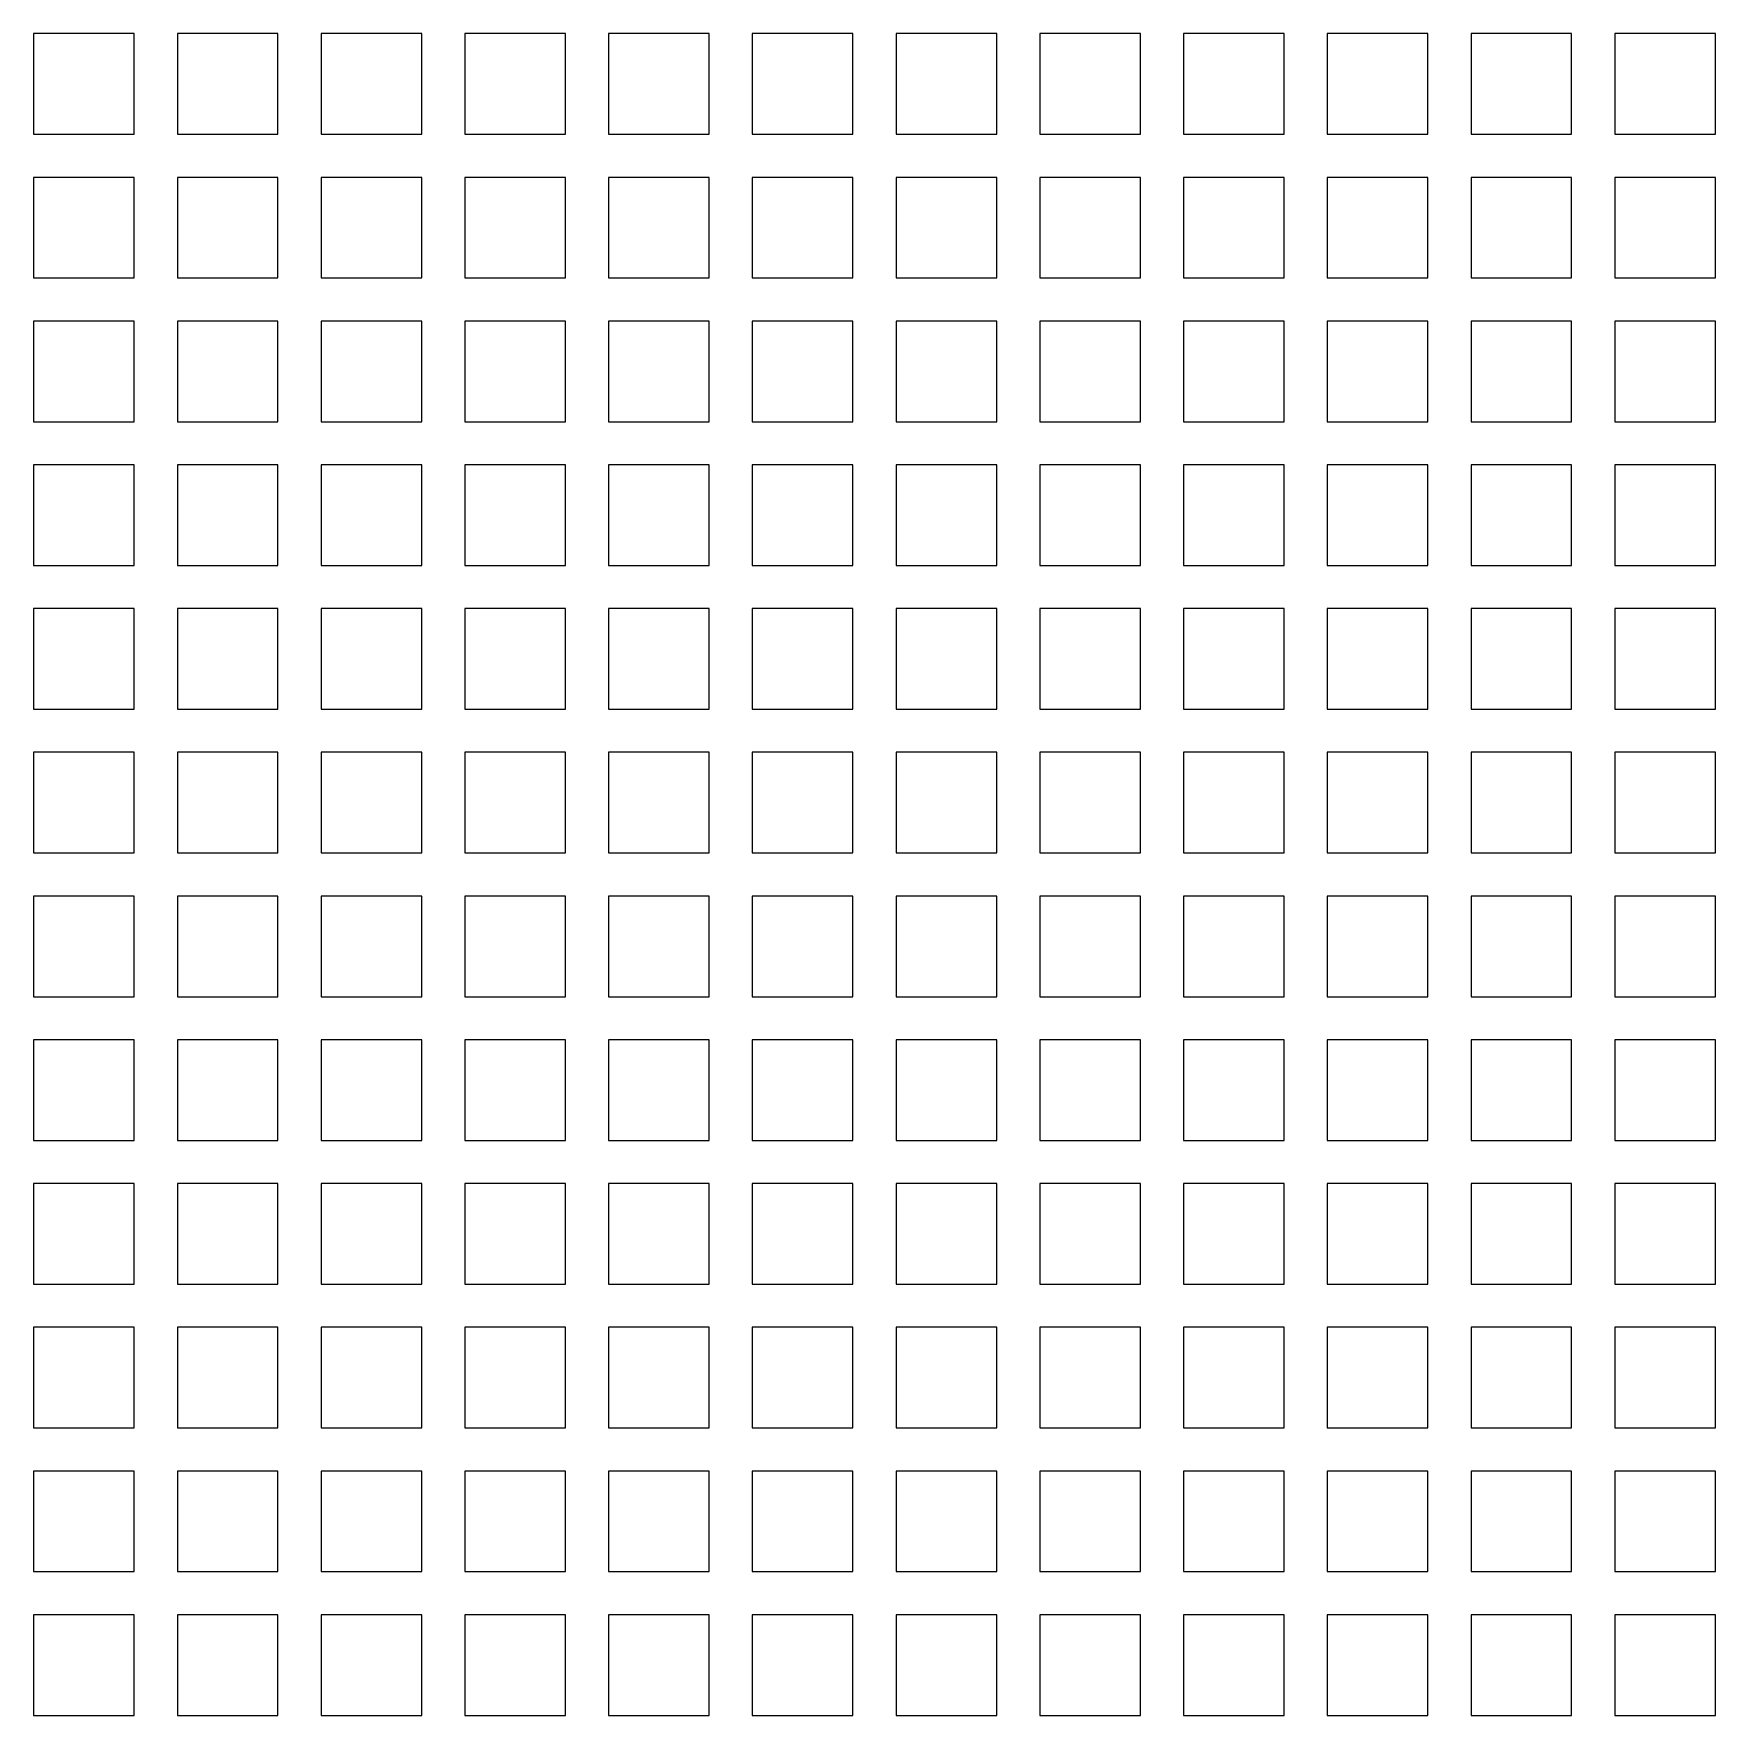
# Model space of a CAD drawing. Header units: millimetres. Extents: x 0 to 195, y 0 to 195.
import ezdxf

# ---------------------------------------------------------------- set-up
doc = ezdxf.new("R2010")
doc.units = ezdxf.units.MM

msp = doc.modelspace()

# ---------------------------------------------------------------- linework, layer by layer
for points in [[(0, 183.37), (11.67, 183.37), (11.67, 195.04), (0, 195.04)], [(16.67, 183.37), (28.34, 183.37), (28.34, 195.04), (16.67, 195.04)], [(33.34, 183.37), (45.01, 183.37), (45.01, 195.04), (33.34, 195.04)], [(50.01, 183.37), (61.68, 183.37), (61.68, 195.04), (50.01, 195.04)], [(66.68, 183.37), (78.35, 183.37), (78.35, 195.04), (66.68, 195.04)], [(83.35, 183.37), (95.02, 183.37), (95.02, 195.04), (83.35, 195.04)], [(100.02, 183.37), (111.69, 183.37), (111.69, 195.04), (100.02, 195.04)], [(116.69, 183.37), (128.36, 183.37), (128.36, 195.04), (116.69, 195.04)], [(133.36, 183.37), (145.03, 183.37), (145.03, 195.04), (133.36, 195.04)], [(150.03, 183.37), (161.7, 183.37), (161.7, 195.04), (150.03, 195.04)], [(166.7, 183.37), (178.37, 183.37), (178.37, 195.04), (166.7, 195.04)], [(183.37, 183.37), (195.04, 183.37), (195.04, 195.04), (183.37, 195.04)], [(0, 166.7), (11.67, 166.7), (11.67, 178.37), (0, 178.37)], [(16.67, 166.7), (28.34, 166.7), (28.34, 178.37), (16.67, 178.37)], [(33.34, 166.7), (45.01, 166.7), (45.01, 178.37), (33.34, 178.37)], [(50.01, 166.7), (61.68, 166.7), (61.68, 178.37), (50.01, 178.37)], [(66.68, 166.7), (78.35, 166.7), (78.35, 178.37), (66.68, 178.37)], [(83.35, 166.7), (95.02, 166.7), (95.02, 178.37), (83.35, 178.37)], [(100.02, 166.7), (111.69, 166.7), (111.69, 178.37), (100.02, 178.37)], [(116.69, 166.7), (128.36, 166.7), (128.36, 178.37), (116.69, 178.37)], [(133.36, 166.7), (145.03, 166.7), (145.03, 178.37), (133.36, 178.37)], [(150.03, 166.7), (161.7, 166.7), (161.7, 178.37), (150.03, 178.37)], [(166.7, 166.7), (178.37, 166.7), (178.37, 178.37), (166.7, 178.37)], [(183.37, 166.7), (195.04, 166.7), (195.04, 178.37), (183.37, 178.37)], [(0, 150.03), (11.67, 150.03), (11.67, 161.7), (0, 161.7)], [(16.67, 150.03), (28.34, 150.03), (28.34, 161.7), (16.67, 161.7)], [(33.34, 150.03), (45.01, 150.03), (45.01, 161.7), (33.34, 161.7)], [(50.01, 150.03), (61.68, 150.03), (61.68, 161.7), (50.01, 161.7)], [(66.68, 150.03), (78.35, 150.03), (78.35, 161.7), (66.68, 161.7)], [(83.35, 150.03), (95.02, 150.03), (95.02, 161.7), (83.35, 161.7)], [(100.02, 150.03), (111.69, 150.03), (111.69, 161.7), (100.02, 161.7)], [(116.69, 150.03), (128.36, 150.03), (128.36, 161.7), (116.69, 161.7)], [(133.36, 150.03), (145.03, 150.03), (145.03, 161.7), (133.36, 161.7)], [(150.03, 150.03), (161.7, 150.03), (161.7, 161.7), (150.03, 161.7)], [(166.7, 150.03), (178.37, 150.03), (178.37, 161.7), (166.7, 161.7)], [(183.37, 150.03), (195.04, 150.03), (195.04, 161.7), (183.37, 161.7)], [(0, 133.36), (11.67, 133.36), (11.67, 145.03), (0, 145.03)], [(16.67, 133.36), (28.34, 133.36), (28.34, 145.03), (16.67, 145.03)], [(33.34, 133.36), (45.01, 133.36), (45.01, 145.03), (33.34, 145.03)], [(50.01, 133.36), (61.68, 133.36), (61.68, 145.03), (50.01, 145.03)], [(66.68, 133.36), (78.35, 133.36), (78.35, 145.03), (66.68, 145.03)], [(83.35, 133.36), (95.02, 133.36), (95.02, 145.03), (83.35, 145.03)], [(100.02, 133.36), (111.69, 133.36), (111.69, 145.03), (100.02, 145.03)], [(116.69, 133.36), (128.36, 133.36), (128.36, 145.03), (116.69, 145.03)], [(133.36, 133.36), (145.03, 133.36), (145.03, 145.03), (133.36, 145.03)], [(150.03, 133.36), (161.7, 133.36), (161.7, 145.03), (150.03, 145.03)], [(166.7, 133.36), (178.37, 133.36), (178.37, 145.03), (166.7, 145.03)], [(183.37, 133.36), (195.04, 133.36), (195.04, 145.03), (183.37, 145.03)], [(0, 116.69), (11.67, 116.69), (11.67, 128.36), (0, 128.36)], [(16.67, 116.69), (28.34, 116.69), (28.34, 128.36), (16.67, 128.36)], [(33.34, 116.69), (45.01, 116.69), (45.01, 128.36), (33.34, 128.36)], [(50.01, 116.69), (61.68, 116.69), (61.68, 128.36), (50.01, 128.36)], [(66.68, 116.69), (78.35, 116.69), (78.35, 128.36), (66.68, 128.36)], [(83.35, 116.69), (95.02, 116.69), (95.02, 128.36), (83.35, 128.36)], [(100.02, 116.69), (111.69, 116.69), (111.69, 128.36), (100.02, 128.36)], [(116.69, 116.69), (128.36, 116.69), (128.36, 128.36), (116.69, 128.36)], [(133.36, 116.69), (145.03, 116.69), (145.03, 128.36), (133.36, 128.36)], [(150.03, 116.69), (161.7, 116.69), (161.7, 128.36), (150.03, 128.36)], [(166.7, 116.69), (178.37, 116.69), (178.37, 128.36), (166.7, 128.36)], [(183.37, 116.69), (195.04, 116.69), (195.04, 128.36), (183.37, 128.36)], [(0, 100.02), (11.67, 100.02), (11.67, 111.69), (0, 111.69)], [(16.67, 100.02), (28.34, 100.02), (28.34, 111.69), (16.67, 111.69)], [(33.34, 100.02), (45.01, 100.02), (45.01, 111.69), (33.34, 111.69)], [(50.01, 100.02), (61.68, 100.02), (61.68, 111.69), (50.01, 111.69)], [(66.68, 100.02), (78.35, 100.02), (78.35, 111.69), (66.68, 111.69)], [(83.35, 100.02), (95.02, 100.02), (95.02, 111.69), (83.35, 111.69)], [(100.02, 100.02), (111.69, 100.02), (111.69, 111.69), (100.02, 111.69)], [(116.69, 100.02), (128.36, 100.02), (128.36, 111.69), (116.69, 111.69)], [(133.36, 100.02), (145.03, 100.02), (145.03, 111.69), (133.36, 111.69)], [(150.03, 100.02), (161.7, 100.02), (161.7, 111.69), (150.03, 111.69)], [(166.7, 100.02), (178.37, 100.02), (178.37, 111.69), (166.7, 111.69)], [(183.37, 100.02), (195.04, 100.02), (195.04, 111.69), (183.37, 111.69)], [(0, 83.35), (11.67, 83.35), (11.67, 95.02), (0, 95.02)], [(16.67, 83.35), (28.34, 83.35), (28.34, 95.02), (16.67, 95.02)], [(33.34, 83.35), (45.01, 83.35), (45.01, 95.02), (33.34, 95.02)], [(50.01, 83.35), (61.68, 83.35), (61.68, 95.02), (50.01, 95.02)], [(66.68, 83.35), (78.35, 83.35), (78.35, 95.02), (66.68, 95.02)], [(83.35, 83.35), (95.02, 83.35), (95.02, 95.02), (83.35, 95.02)], [(100.02, 83.35), (111.69, 83.35), (111.69, 95.02), (100.02, 95.02)], [(116.69, 83.35), (128.36, 83.35), (128.36, 95.02), (116.69, 95.02)], [(133.36, 83.35), (145.03, 83.35), (145.03, 95.02), (133.36, 95.02)], [(150.03, 83.35), (161.7, 83.35), (161.7, 95.02), (150.03, 95.02)], [(166.7, 83.35), (178.37, 83.35), (178.37, 95.02), (166.7, 95.02)], [(183.37, 83.35), (195.04, 83.35), (195.04, 95.02), (183.37, 95.02)], [(0, 66.68), (11.67, 66.68), (11.67, 78.35), (0, 78.35)], [(16.67, 66.68), (28.34, 66.68), (28.34, 78.35), (16.67, 78.35)], [(33.34, 66.68), (45.01, 66.68), (45.01, 78.35), (33.34, 78.35)], [(50.01, 66.68), (61.68, 66.68), (61.68, 78.35), (50.01, 78.35)], [(66.68, 66.68), (78.35, 66.68), (78.35, 78.35), (66.68, 78.35)], [(83.35, 66.68), (95.02, 66.68), (95.02, 78.35), (83.35, 78.35)], [(100.02, 66.68), (111.69, 66.68), (111.69, 78.35), (100.02, 78.35)], [(116.69, 66.68), (128.36, 66.68), (128.36, 78.35), (116.69, 78.35)], [(133.36, 66.68), (145.03, 66.68), (145.03, 78.35), (133.36, 78.35)], [(150.03, 66.68), (161.7, 66.68), (161.7, 78.35), (150.03, 78.35)], [(166.7, 66.68), (178.37, 66.68), (178.37, 78.35), (166.7, 78.35)], [(183.37, 66.68), (195.04, 66.68), (195.04, 78.35), (183.37, 78.35)], [(0, 50.01), (11.67, 50.01), (11.67, 61.68), (0, 61.68)], [(16.67, 50.01), (28.34, 50.01), (28.34, 61.68), (16.67, 61.68)], [(33.34, 50.01), (45.01, 50.01), (45.01, 61.68), (33.34, 61.68)], [(50.01, 50.01), (61.68, 50.01), (61.68, 61.68), (50.01, 61.68)], [(66.68, 50.01), (78.35, 50.01), (78.35, 61.68), (66.68, 61.68)], [(83.35, 50.01), (95.02, 50.01), (95.02, 61.68), (83.35, 61.68)], [(100.02, 50.01), (111.69, 50.01), (111.69, 61.68), (100.02, 61.68)], [(116.69, 50.01), (128.36, 50.01), (128.36, 61.68), (116.69, 61.68)], [(133.36, 50.01), (145.03, 50.01), (145.03, 61.68), (133.36, 61.68)], [(150.03, 50.01), (161.7, 50.01), (161.7, 61.68), (150.03, 61.68)], [(166.7, 50.01), (178.37, 50.01), (178.37, 61.68), (166.7, 61.68)], [(183.37, 50.01), (195.04, 50.01), (195.04, 61.68), (183.37, 61.68)], [(0, 33.34), (11.67, 33.34), (11.67, 45.01), (0, 45.01)], [(16.67, 33.34), (28.34, 33.34), (28.34, 45.01), (16.67, 45.01)], [(33.34, 33.34), (45.01, 33.34), (45.01, 45.01), (33.34, 45.01)], [(50.01, 33.34), (61.68, 33.34), (61.68, 45.01), (50.01, 45.01)], [(66.68, 33.34), (78.35, 33.34), (78.35, 45.01), (66.68, 45.01)], [(83.35, 33.34), (95.02, 33.34), (95.02, 45.01), (83.35, 45.01)], [(100.02, 33.34), (111.69, 33.34), (111.69, 45.01), (100.02, 45.01)], [(116.69, 33.34), (128.36, 33.34), (128.36, 45.01), (116.69, 45.01)], [(133.36, 33.34), (145.03, 33.34), (145.03, 45.01), (133.36, 45.01)], [(150.03, 33.34), (161.7, 33.34), (161.7, 45.01), (150.03, 45.01)], [(166.7, 33.34), (178.37, 33.34), (178.37, 45.01), (166.7, 45.01)], [(183.37, 33.34), (195.04, 33.34), (195.04, 45.01), (183.37, 45.01)], [(0, 16.67), (11.67, 16.67), (11.67, 28.34), (0, 28.34)], [(16.67, 16.67), (28.34, 16.67), (28.34, 28.34), (16.67, 28.34)], [(33.34, 16.67), (45.01, 16.67), (45.01, 28.34), (33.34, 28.34)], [(50.01, 16.67), (61.68, 16.67), (61.68, 28.34), (50.01, 28.34)], [(66.68, 16.67), (78.35, 16.67), (78.35, 28.34), (66.68, 28.34)], [(83.35, 16.67), (95.02, 16.67), (95.02, 28.34), (83.35, 28.34)], [(100.02, 16.67), (111.69, 16.67), (111.69, 28.34), (100.02, 28.34)], [(116.69, 16.67), (128.36, 16.67), (128.36, 28.34), (116.69, 28.34)], [(133.36, 16.67), (145.03, 16.67), (145.03, 28.34), (133.36, 28.34)], [(150.03, 16.67), (161.7, 16.67), (161.7, 28.34), (150.03, 28.34)], [(166.7, 16.67), (178.37, 16.67), (178.37, 28.34), (166.7, 28.34)], [(183.37, 16.67), (195.04, 16.67), (195.04, 28.34), (183.37, 28.34)], [(0, 0), (11.67, 0), (11.67, 11.67), (0, 11.67)], [(16.67, 0), (28.34, 0), (28.34, 11.67), (16.67, 11.67)], [(33.34, 0), (45.01, 0), (45.01, 11.67), (33.34, 11.67)], [(50.01, 0), (61.68, 0), (61.68, 11.67), (50.01, 11.67)], [(66.68, 0), (78.35, 0), (78.35, 11.67), (66.68, 11.67)], [(83.35, 0), (95.02, 0), (95.02, 11.67), (83.35, 11.67)], [(100.02, 0), (111.69, 0), (111.69, 11.67), (100.02, 11.67)], [(116.69, 0), (128.36, 0), (128.36, 11.67), (116.69, 11.67)], [(133.36, 0), (145.03, 0), (145.03, 11.67), (133.36, 11.67)], [(150.03, 0), (161.7, 0), (161.7, 11.67), (150.03, 11.67)], [(166.7, 0), (178.37, 0), (178.37, 11.67), (166.7, 11.67)], [(183.37, 0), (195.04, 0), (195.04, 11.67), (183.37, 11.67)]]:
    msp.add_lwpolyline(points, close=True)

doc.saveas('drawing.dxf')
